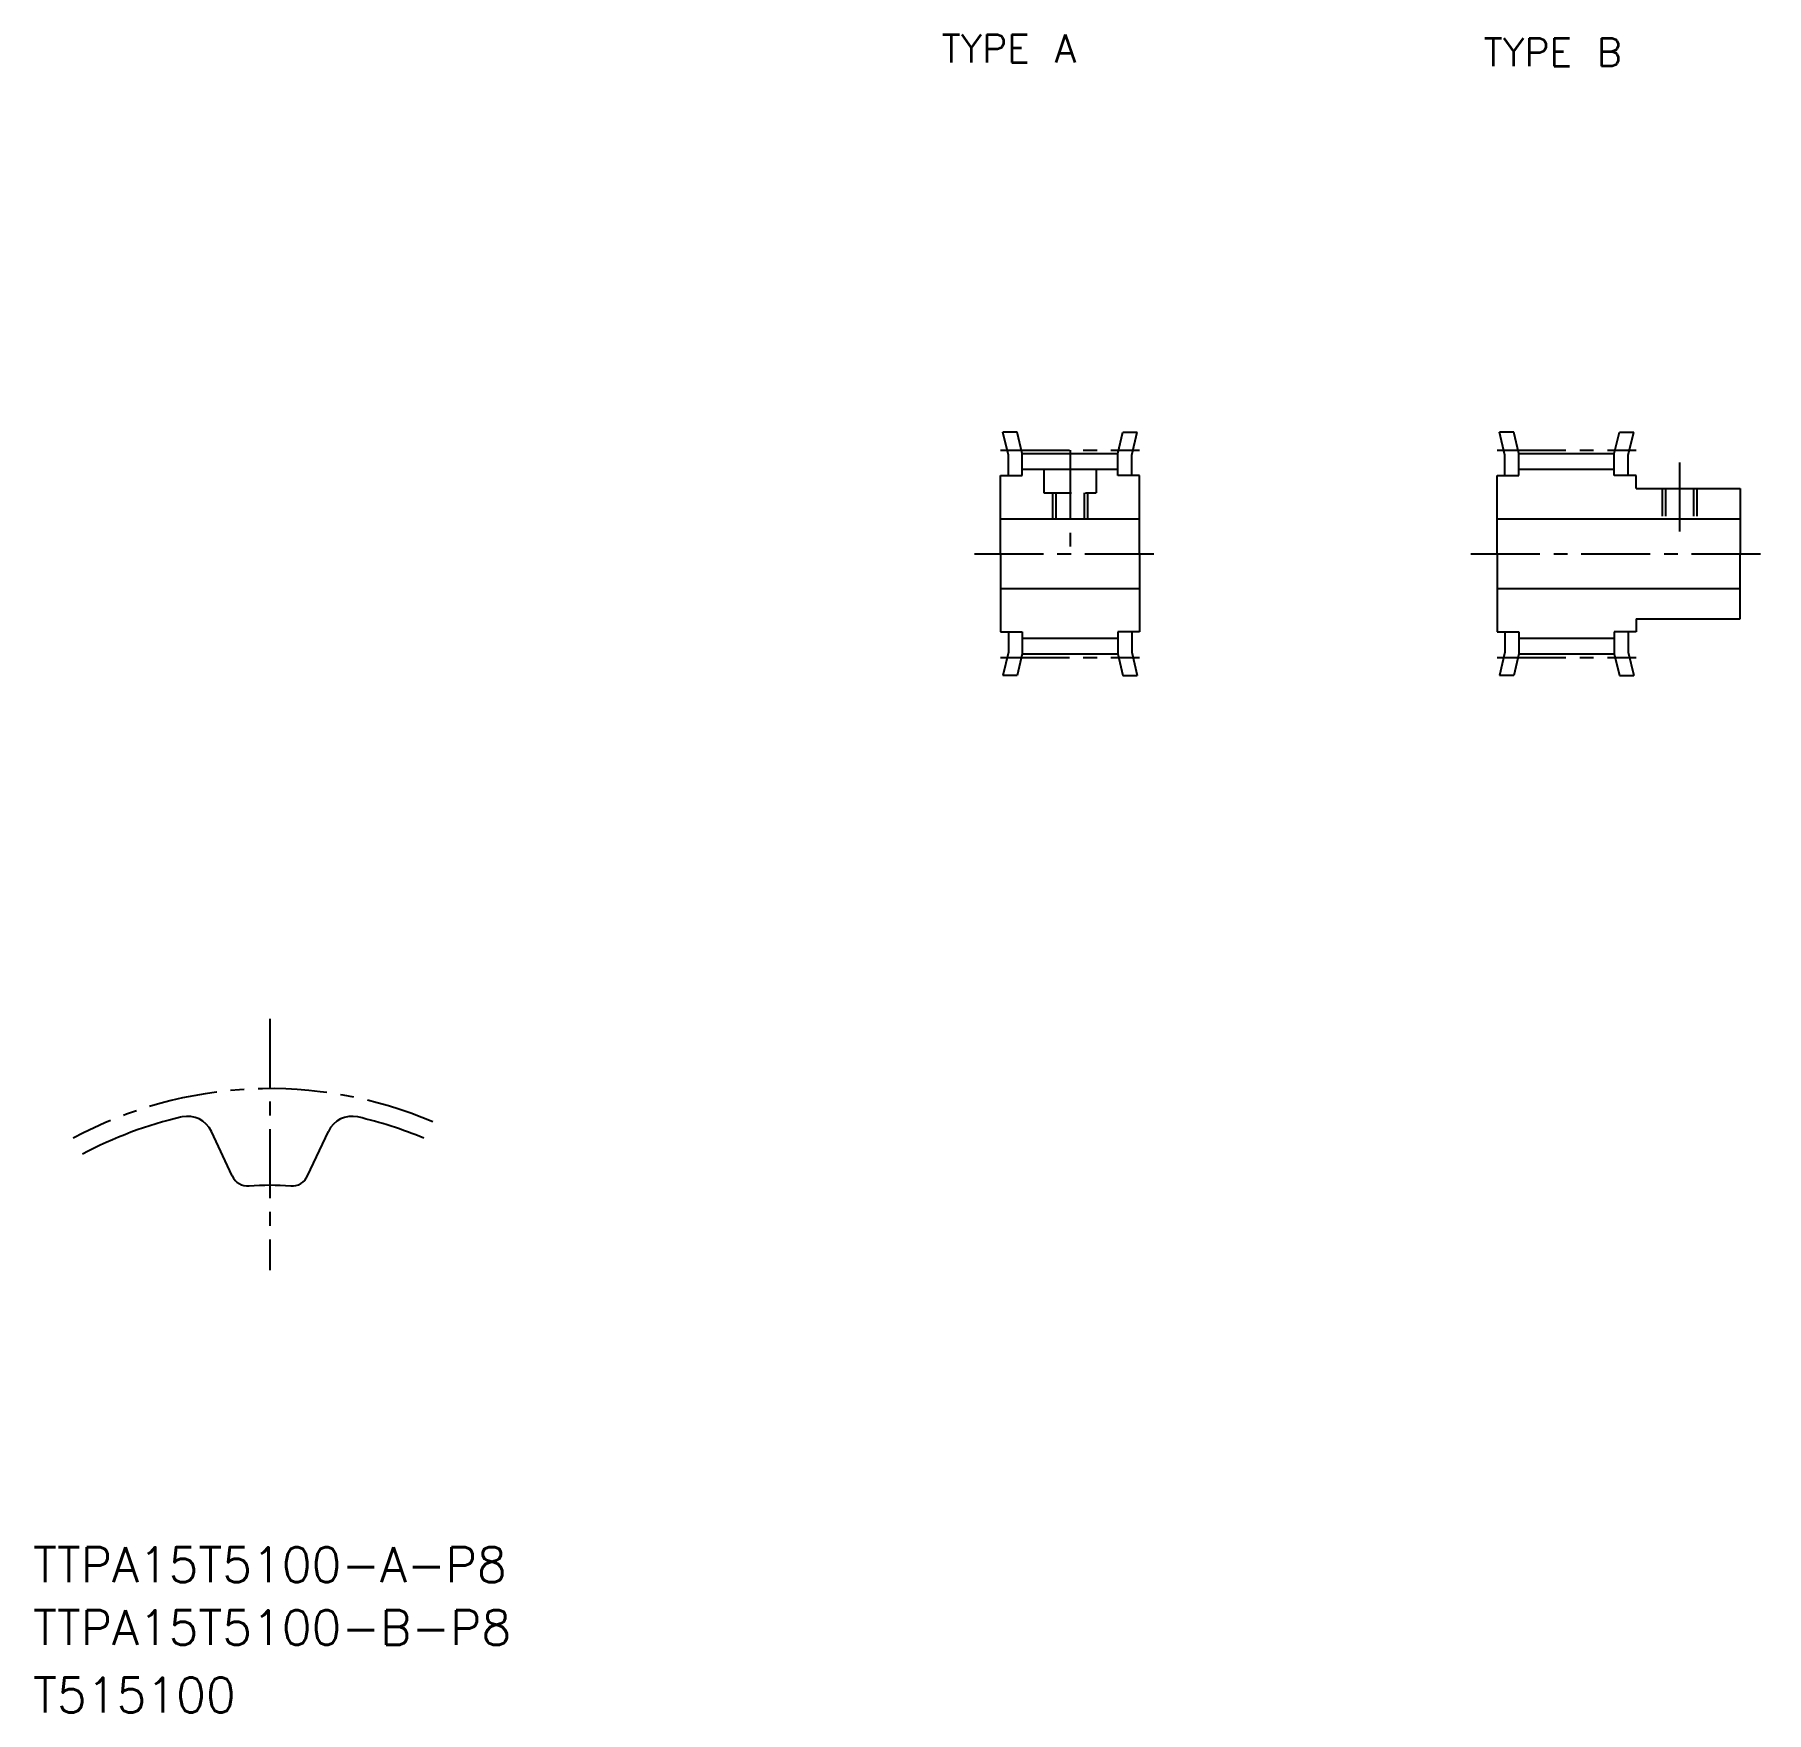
# Model space of a CAD drawing. Extents: x 10 to 210, y 10 to 203.
import ezdxf

# ---------------------------------------------------------------- set-up
doc = ezdxf.new("R2010")
doc.units = 0
doc.header["$LTSCALE"] = 0.25
doc.linetypes.add('CENTER', pattern=[50.8, 31.75, -6.35, 6.35, -6.35])
doc.linetypes.add('DASHED', pattern=[19.05, 12.7, -6.35])
doc.layers.get('0').update_dxf_attribs({"linetype": 'CONTINUOUS'})
doc.layers.add('CENTER', color=1, linetype='CENTER')
doc.styles.get("Standard").update_dxf_attribs({"font": 'txt.shx'})

msp = doc.modelspace()

# ---------------------------------------------------------------- linework, layer by layer
for p, q in [((122.25, 154.69), (121.63, 157.35)), ((123.27, 157.35), (121.63, 157.35)), ((123.85, 154.87), (123.27, 157.35)), ((134.85, 154.87), (135.43, 157.35)), ((135.43, 157.35), (137.08, 157.35)), ((136.45, 154.69), (137.08, 157.35)), ((179.4, 154.69), (178.78, 157.35)), ((180.42, 157.35), (178.78, 157.35)), ((181, 154.87), (180.42, 157.35)), ((192, 154.87), (192.58, 157.35)), ((192.58, 157.35), (194.23, 157.35)), ((193.6, 154.69), (194.23, 157.35)), ((122.25, 152.35), (122.25, 154.69)), ((123.85, 152.35), (123.85, 154.87)), ((123.85, 154.87), (134.85, 154.87)), ((134.85, 152.35), (134.85, 154.87)), ((136.45, 152.35), (136.45, 154.69)), ((179.4, 152.35), (179.4, 154.69)), ((181, 154.87), (192, 154.87)), ((181, 152.35), (181, 154.87)), ((192, 152.35), (192, 154.87)), ((193.6, 152.35), (193.6, 154.69)), ((121.35, 143.35), (121.35, 152.35)), ((121.35, 152.35), (123.85, 152.35)), ((123.85, 153.07), (134.85, 153.07)), ((137.35, 152.35), (134.85, 152.35)), ((137.35, 143.35), (137.35, 152.35)), ((178.5, 143.35), (178.5, 152.35)), ((178.5, 152.35), (181, 152.35)), ((181, 153.07), (192, 153.07)), ((194.5, 152.35), (192, 152.35)), ((194.5, 150.85), (194.5, 152.35)), ((194.5, 150.85), (206.5, 150.85)), ((206.5, 150.85), (206.5, 143.35)), ((121.35, 147.35), (137.35, 147.35)), ((178.5, 147.35), (206.5, 147.35)), ((121.35, 143.35), (121.35, 134.35)), ((137.35, 143.35), (137.35, 134.35)), ((178.5, 143.35), (178.5, 134.35)), ((206.5, 135.85), (206.5, 143.35)), ((121.35, 139.35), (137.35, 139.35)), ((178.5, 139.35), (206.5, 139.35)), ((194.5, 135.85), (206.5, 135.85)), ((194.5, 135.85), (194.5, 134.35)), ((121.35, 134.35), (123.85, 134.35)), ((122.25, 134.35), (122.25, 132.01)), ((123.85, 134.35), (123.85, 131.82)), ((123.85, 133.62), (134.85, 133.62)), ((134.85, 134.35), (134.85, 131.82)), ((137.35, 134.35), (134.85, 134.35)), ((136.45, 134.35), (136.45, 132.01)), ((178.5, 134.35), (181, 134.35)), ((179.4, 134.35), (179.4, 132.01)), ((181, 134.35), (181, 131.82)), ((181, 133.62), (192, 133.62)), ((192, 134.35), (192, 131.82)), ((194.5, 134.35), (192, 134.35)), ((193.6, 134.35), (193.6, 132.01)), ((122.25, 132.01), (121.63, 129.35)), ((123.85, 131.82), (123.27, 129.35)), ((123.85, 131.82), (134.85, 131.82)), ((134.85, 131.82), (135.43, 129.35)), ((136.45, 132.01), (137.08, 129.35)), ((179.4, 132.01), (178.78, 129.35)), ((181, 131.82), (180.42, 129.35)), ((181, 131.82), (192, 131.82)), ((192, 131.82), (192.58, 129.35)), ((193.6, 132.01), (194.23, 129.35)), ((123.27, 129.35), (121.63, 129.35)), ((135.43, 129.35), (137.08, 129.35)), ((180.42, 129.35), (178.78, 129.35)), ((192.58, 129.35), (194.23, 129.35)), ((32.91, 71.74), (30.52, 76.87)), ((41.59, 71.74), (43.98, 76.87))]:
    msp.add_line(p, q)
at = {"color": 3, "linetype": 'DASHED'}
for p, q in [((126.35, 153.07), (126.35, 150.35)), ((132.35, 153.07), (132.35, 150.35)), ((126.35, 150.35), (132.35, 150.35)), ((127.35, 150.35), (127.35, 147.35)), ((127.73, 150.35), (127.73, 147.35)), ((130.97, 150.35), (130.97, 147.35)), ((131.35, 150.35), (131.35, 147.35)), ((197.5, 150.85), (197.5, 147.35)), ((197.88, 150.85), (197.88, 147.35)), ((201.12, 150.85), (201.12, 147.35)), ((201.5, 150.85), (201.5, 147.35))]:
    msp.add_line(p, q, dxfattribs=at)
for centre, radius, start, end in [((37.25, 34.04), 45.62, 102.8128, 118.2365), ((27.8, 75.6), 3, 25, 102.8128), ((46.7, 75.6), 3, 77.1872, 155), ((37.25, 34.04), 45.62, 67.1553, 77.1872), ((34.72, 72.58), 2, 205, 273.7512), ((37.25, 34.04), 36.62, 86.2488, 93.7512), ((39.78, 72.58), 2, 266.2488, 335)]:
    msp.add_arc(centre, radius, start, end)
at = {"layer": 'CENTER'}
for p, q in [((121.35, 155.28), (137.35, 155.28)), ((129.35, 155.28), (129.35, 143.35)), ((178.5, 155.28), (194.5, 155.28)), ((199.5, 153.85), (199.5, 144.35)), ((118.35, 143.35), (140.35, 143.35)), ((175.5, 143.35), (209.5, 143.35)), ((121.35, 131.41), (137.35, 131.41)), ((178.5, 131.41), (194.5, 131.41))]:
    msp.add_line(p, q, dxfattribs=at)
at = {"layer": 'CENTER', "color": 1, "linetype": 'CENTER'}
msp.add_line((37.25, 89.82), (37.25, 60.91), dxfattribs=at)
msp.add_arc((37.25, 34.04), 47.75, 66.8722, 118.3317, dxfattribs=at)

# ---------------------------------------------------------------- texts
for s, height, p in [('TYPE A', 3.2, (114.56, 199.9)), ('TYPE B', 3.2, (176.97, 199.48)), ('TTPA15T5100-A-P8', 4, (10, 25)), ('TTPA15T5100-B-P8', 4, (10, 17.76)), ('T515100', 4, (10, 10))]:
    msp.add_text(s, height=height).set_placement(p)

doc.saveas('drawing.dxf')
